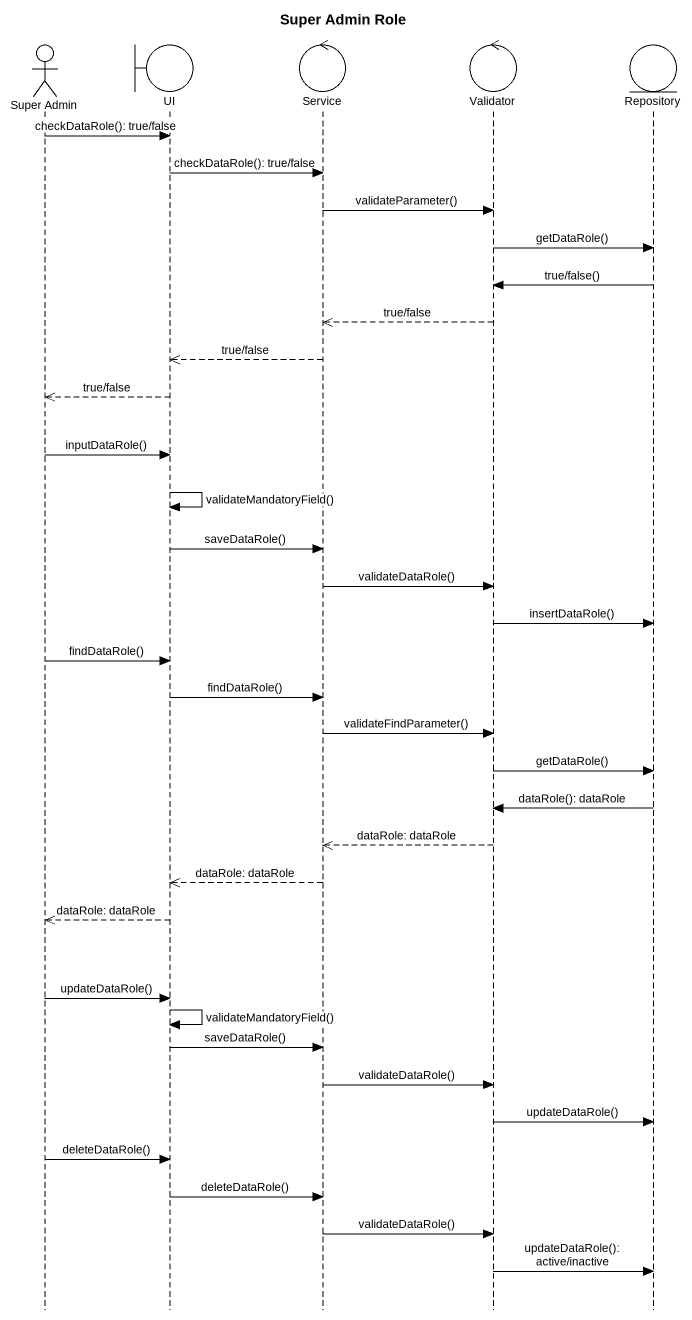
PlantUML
@startuml
title Super Admin Role
hide footbox
actor "Super Admin" as Super_Admin
boundary UI
control Service
control Validator
entity Repository

Super_Admin -> UI : checkDataRole(): true/false
UI -> Service : checkDataRole(): true/false
Service -> Validator : validateParameter()
Validator -> Repository : getDataRole()
Repository -> Validator : true/false()
Validator -->> Service : true/false
Service -->> UI : true/false
UI -->> Super_Admin : true/false
Super_Admin -> UI : inputDataRole()
UI -> UI : validateMandatoryField()
UI -> Service : saveDataRole()
Service -> Validator : validateDataRole()
Validator -> Repository : insertDataRole()
Super_Admin -> UI : findDataRole()
UI -> Service : findDataRole()
Service -> Validator : validateFindParameter()
Validator -> Repository : getDataRole()
Repository -> Validator : dataRole(): dataRole
Validator -->> Service : dataRole: dataRole
Service -->> UI : dataRole: dataRole
UI -->> Super_Admin : dataRole: dataRole
Super_Admin -> UI : updateDataRole()
UI -> UI : validateMandatoryField()
UI -> Service : saveDataRole()
Service -> Validator : validateDataRole()
Validator -> Repository : updateDataRole()
Super_Admin -> UI : deleteDataRole()
UI -> Service : deleteDataRole()
Service -> Validator : validateDataRole()
Validator -> Repository : updateDataRole(): active/inactive
@enduml
